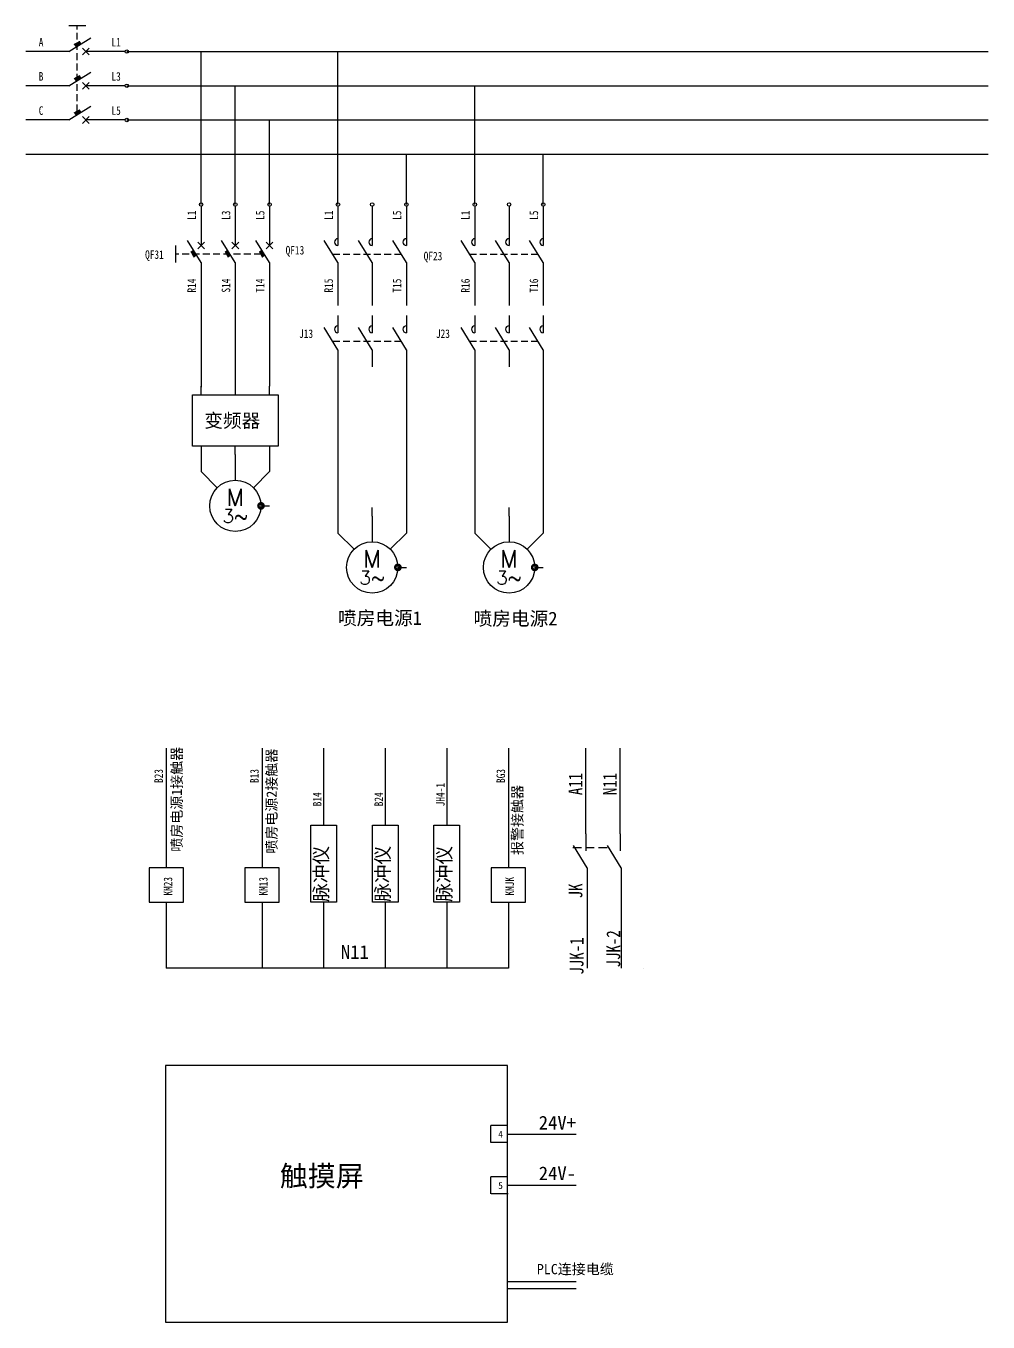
# Model space of a CAD drawing. Extents: x -1351 to 773, y -193 to 951.
# Drawn here: x 131.4 to 412.6, y 153.8 to 532.8 of the extents above; entities that cross this region are included whole.
import ezdxf
from ezdxf.enums import TextEntityAlignment as Align

# ---------------------------------------------------------------- set-up
doc = ezdxf.new("R2010")
doc.units = 0
doc.header["$LTSCALE"] = 10
doc.header["$MEASUREMENT"] = 0
doc.linetypes.add('AAA', pattern=[3, 2, -1])
doc.linetypes.add('HIDDEN', pattern=[0.375, 0.25, -0.125])
doc.layers.get('0').update_dxf_attribs({"linetype": 'CONTINUOUS'})
for name, color, linetype in [('1', 2, 'AAA'), ('CONNECT', 3, 'CONTINUOUS'), ('器件名称', 7, 'CONTINUOUS'), ('线号', 50, 'CONTINUOUS')]:
    doc.layers.add(name, color=color, linetype=linetype)
doc.styles.add('STYLE1', font='', dxfattribs={"height": 4})
doc.styles.add('USER1', font='simplex')
doc.styles.get('STYLE1').set_extended_font_data('SimSun')

# ---------------------------------------------------------------- blocks, each defined once
blk = doc.blocks.new('SYMB2_S_07')
blk.add_line((1.5, 0), (0, 0))
blk.add_circle((2, 0), 0.5)
blk = doc.blocks.new('QS')
for p, q in [((0, 0), (0, -5)), ((10, 0), (10, -5)), ((20, 0), (20, -5)), ((0, -10), (-4, -3.5)), ((10, -10), (6, -3.5)), ((20, -10), (16, -3.5)), ((-7.5, -5), (-7.5, -10)), ((1, -4), (-1, -6)), ((-1, -4), (1, -6)), ((9, -4), (11, -6)), ((11, -4), (9, -6)), ((21, -4), (19, -6)), ((19, -4), (21, -6)), ((0, -10), (0, -15)), ((10, -10), (10, -15)), ((20, -10), (20, -15))]:
    blk.add_line(p, q)
for points in [[(-1.28, -7.91), (-2.17, -8.58), (-2.26, -6.24), (-3.14, -6.79)], [(8.72, -7.91), (7.83, -8.58), (7.74, -6.24), (6.86, -6.79)], [(18.72, -7.91), (17.83, -8.58), (17.74, -6.24), (16.86, -6.79)]]:
    blk.add_solid(points)
at = {"layer": '1', "color": 0, "ltscale": 0.1}
blk.add_line((17.5, -7.5), (-7.5, -7.5), dxfattribs=at)
blk = doc.blocks.new('SYMB2_M_294')
for p, q in [((0, 0), (0, -5)), ((10, 0), (10, -7.5)), ((20, 0), (20, -5)), ((0, -5), (4.7, -9.7)), ((20, -5), (15.3, -9.7))]:
    blk.add_line(p, q)
blk.add_circle((10, -15), 7.5)
at = {"style": 'USER1'}
for s, height, p in [('M', 5, (10, -12.5)), ('3~', 4, (10, -18))]:
    blk.add_text(s, height=height, dxfattribs=at).set_placement(p, align=Align.MIDDLE)
blk = doc.blocks.new('KM10', base_point=(445, 185))
blk.add_arc((445, 188.5), 1, 90, 270)

msp = doc.modelspace()

# ---------------------------------------------------------------- linework, layer by layer
for p, q in [((222.61, 463.6), (218.61, 470.1)), ((222.61, 473.6), (222.61, 468.6)), ((232.61, 463.6), (228.61, 470.1)), ((232.61, 473.6), (232.61, 468.6)), ((242.61, 463.6), (238.61, 470.1)), ((242.61, 473.6), (242.61, 468.6)), ((262.61, 463.6), (258.61, 470.1)), ((262.61, 473.6), (262.61, 468.6)), ((272.61, 463.6), (268.61, 470.1)), ((272.61, 473.6), (272.61, 468.6)), ((282.61, 463.6), (278.61, 470.1)), ((282.61, 473.6), (282.61, 468.6)), ((222.61, 463.6), (222.61, 458.6)), ((232.61, 463.6), (232.61, 458.6)), ((242.61, 463.6), (242.61, 458.6)), ((262.61, 463.6), (262.61, 458.6)), ((272.61, 463.6), (272.61, 458.6)), ((282.61, 463.6), (282.61, 458.6)), ((222.61, 448.1), (222.61, 443.1)), ((232.61, 448.1), (232.61, 443.1)), ((242.61, 448.1), (242.61, 443.1)), ((262.61, 448.1), (262.61, 443.1)), ((272.61, 448.1), (272.61, 443.1)), ((282.61, 448.1), (282.61, 443.1)), ((222.61, 438.1), (218.61, 444.6)), ((232.61, 438.1), (228.61, 444.6)), ((242.61, 438.1), (238.61, 444.6)), ((262.61, 438.1), (258.61, 444.6)), ((272.61, 438.1), (268.61, 444.6)), ((282.61, 438.1), (278.61, 444.6)), ((182.6, 437.7), (182.6, 432.7)), ((192.6, 437.7), (192.6, 432.7)), ((202.6, 437.7), (202.6, 432.7)), ((222.61, 438.1), (222.61, 433.1)), ((232.61, 438.1), (232.61, 433.1)), ((242.61, 438.1), (242.61, 433.1)), ((262.61, 438.1), (262.61, 433.1)), ((272.61, 438.1), (272.61, 433.1)), ((282.61, 438.1), (282.61, 433.1)), ((180.11, 424.97), (205.11, 424.97)), ((180.11, 409.97), (180.11, 424.97)), ((182.61, 424.97), (182.61, 427.47)), ((202.61, 424.97), (202.61, 427.47)), ((205.11, 424.97), (205.11, 409.97)), ((205.11, 409.97), (180.11, 409.97)), ((182.61, 409.97), (182.61, 407.47)), ((202.61, 409.97), (202.61, 407.47)), ((200.11, 392.47), (202.61, 392.47)), ((222.61, 391.97), (222.61, 389.47)), ((242.61, 391.97), (242.61, 389.47)), ((262.61, 391.97), (262.61, 389.47)), ((282.61, 391.97), (282.61, 389.47)), ((240.11, 374.47), (242.61, 374.47)), ((280.11, 374.47), (282.61, 374.47)), ((218.42, 321.59), (218.42, 309.09)), ((236.42, 321.59), (236.42, 309.09)), ((254.42, 321.59), (254.42, 309.09)), ((214.67, 284.09), (214.67, 299.09)), ((214.67, 299.09), (222.17, 299.09)), ((222.17, 299.09), (222.17, 284.09)), ((232.67, 284.09), (232.67, 299.09)), ((232.67, 299.09), (240.17, 299.09)), ((240.17, 299.09), (240.17, 284.09)), ((250.67, 284.09), (250.67, 299.09)), ((250.67, 299.09), (258.17, 299.09)), ((258.17, 299.09), (258.17, 284.09)), ((295.08, 296.59), (295.08, 291.59)), ((305.08, 296.59), (305.08, 291.59)), ((295.42, 286.59), (291.42, 293.09)), ((305.42, 286.59), (301.42, 293.09)), ((177.42, 286.59), (167.42, 286.59)), ((167.42, 286.59), (167.42, 276.59)), ((177.42, 276.59), (177.42, 286.59)), ((205.42, 286.59), (195.42, 286.59)), ((195.42, 286.59), (195.42, 276.59)), ((205.42, 276.59), (205.42, 286.59)), ((277.42, 286.59), (267.42, 286.59)), ((267.42, 286.59), (267.42, 276.59)), ((277.42, 276.59), (277.42, 286.59)), ((295.42, 286.59), (295.42, 281.59)), ((305.42, 286.59), (305.42, 281.59)), ((214.67, 276.59), (214.67, 284.09)), ((222.17, 284.09), (222.17, 276.59)), ((232.67, 276.59), (232.67, 284.09)), ((240.17, 284.09), (240.17, 276.59)), ((250.67, 276.59), (250.67, 284.09)), ((258.17, 284.09), (258.17, 276.59)), ((167.42, 276.59), (177.42, 276.59)), ((195.42, 276.59), (205.42, 276.59)), ((222.17, 276.59), (214.67, 276.59)), ((240.17, 276.59), (232.67, 276.59)), ((258.17, 276.59), (250.67, 276.59)), ((267.42, 276.59), (277.42, 276.59))]:
    msp.add_line(p, q)
at = {"color": 0, "linetype": 'HIDDEN'}
msp.add_line((291.27, 292.6), (301.58, 292.6), dxfattribs=at)
at = {"color": 0, "linetype": 'Continuous'}
for p, q in [((272.42, 257.24), (172.42, 257.24)), ((311.94, 257.24), (311.94, 257.24)), ((272.2, 208.76), (292.2, 208.76)), ((272.27, 193.76), (292.27, 193.76)), ((272.2, 165.61), (292.2, 165.61)), ((272.2, 163.61), (292.2, 163.61))]:
    msp.add_line(p, q, dxfattribs=at)
for points in [[(199.74, 392.47, 1.5, 1.5, 1), (200.49, 392.47, 1.5, 1.5, 1)], [(239.74, 374.47, 1.5, 1.5, 1), (240.49, 374.47, 1.5, 1.5, 1)], [(279.74, 374.47, 1.5, 1.5, 1), (280.49, 374.47, 1.5, 1.5, 1)]]:
    msp.add_lwpolyline(points, format="xyseb", close=True)
msp.add_lwpolyline([(272.2, 228.76), (172.2, 228.76), (172.2, 153.76), (272.2, 153.76)], close=True, dxfattribs=at)
at = {"layer": '1', "color": 0, "ltscale": 0.1}
for p, q in [((221.11, 466.1), (241.11, 466.1)), ((261.11, 466.1), (281.11, 466.1)), ((221.11, 440.6), (241.11, 440.6)), ((261.11, 440.6), (281.11, 440.6))]:
    msp.add_line(p, q, dxfattribs=at)
at = {"layer": 'CONNECT'}
for p, q in [((138.91, 525.33), (131.41, 525.33)), ((158.91, 525.33), (153.91, 525.33)), ((138.91, 515.33), (131.41, 515.33)), ((158.91, 515.33), (153.91, 515.33)), ((138.91, 505.33), (131.41, 505.33)), ((158.91, 505.33), (153.91, 505.33)), ((182.61, 478.6), (182.61, 473.6)), ((192.61, 478.6), (192.61, 473.6)), ((202.61, 478.6), (202.61, 473.6)), ((222.61, 478.6), (222.61, 473.6)), ((232.61, 478.6), (232.61, 473.6)), ((242.61, 478.6), (242.61, 473.6)), ((262.61, 478.6), (262.61, 473.6)), ((272.61, 478.6), (272.61, 473.6)), ((282.61, 478.6), (282.61, 473.6)), ((182.61, 458.6), (182.61, 437.51)), ((192.61, 458.6), (192.6, 437.7)), ((202.61, 458.6), (202.6, 437.7)), ((222.61, 458.6), (222.61, 451.1)), ((232.61, 458.6), (232.61, 451.1)), ((242.61, 458.6), (242.61, 451.1)), ((262.61, 458.6), (262.61, 451.1)), ((272.61, 458.6), (272.61, 451.1)), ((282.61, 458.6), (282.61, 451.1))]:
    msp.add_line(p, q, dxfattribs=at)
at = {"layer": '器件名称', "color": 7, "linetype": 'Continuous'}
for p, q in [((160.91, 525.33), (412.61, 525.33)), ((182.61, 480.6), (182.61, 525.33)), ((222.61, 480.6), (222.61, 525.33)), ((160.91, 515.33), (412.61, 515.33)), ((192.61, 480.6), (192.61, 515.33)), ((262.61, 480.6), (262.61, 515.33)), ((160.91, 505.33), (412.61, 505.33)), ((202.61, 480.6), (202.61, 505.33)), ((131.41, 495.33), (412.61, 495.33)), ((242.61, 480.6), (242.61, 495.33)), ((282.61, 480.6), (282.61, 495.33)), ((182.6, 432.7), (182.6, 427.17)), ((192.6, 432.7), (192.6, 424.97)), ((202.6, 432.7), (202.6, 427.46)), ((222.61, 433.1), (222.61, 391.97)), ((242.61, 433.1), (242.61, 391.97)), ((262.61, 433.1), (262.61, 391.97)), ((282.61, 433.1), (282.61, 391.97)), ((192.61, 407.47), (192.61, 410.01)), ((232.61, 389.47), (232.61, 392.01)), ((272.61, 389.47), (272.61, 392.01)), ((172.42, 321.59), (172.42, 286.59)), ((200.42, 321.59), (200.42, 286.59)), ((272.42, 321.59), (272.42, 286.59)), ((295.08, 296.59), (295.08, 321.59)), ((305.08, 296.59), (305.08, 321.59)), ((218.42, 309.09), (218.42, 299.09)), ((236.42, 309.09), (236.42, 299.09)), ((254.42, 309.09), (254.42, 299.09)), ((295.42, 281.59), (295.42, 257.28)), ((305.42, 281.59), (305.42, 257.28)), ((172.42, 276.59), (172.42, 257.24)), ((200.42, 276.59), (200.42, 257.24)), ((218.42, 276.59), (218.42, 257.24)), ((236.42, 276.59), (236.42, 257.24)), ((254.42, 276.59), (254.42, 257.24)), ((272.42, 276.59), (272.42, 257.24)), ((272.27, 211.26), (267.27, 211.26)), ((267.27, 206.26), (267.27, 211.26)), ((272.27, 206.26), (267.27, 206.26)), ((272.27, 196.26), (267.27, 196.26)), ((267.27, 191.26), (267.27, 196.26)), ((272.34, 191.26), (267.34, 191.26))]:
    msp.add_line(p, q, dxfattribs=at)

# ---------------------------------------------------------------- block references
for p, rotation in [((158.91, 525.33), 359.9999984647551), ((158.91, 515.33), 359.9999984647551), ((158.91, 505.33), 359.9999984647551), ((182.61, 478.6), 89.99999846475511), ((192.61, 478.6), 89.99999846475511), ((202.61, 478.6), 89.99999846475511), ((222.61, 478.6), 89.99999846475511), ((232.61, 478.6), 89.99999846475511), ((242.61, 478.6), 89.99999846475511), ((262.61, 478.6), 89.99999846475511), ((272.61, 478.6), 89.99999846475511), ((282.61, 478.6), 89.99999846475511)]:
    msp.add_blockref('SYMB2_S_07', p, dxfattribs=dict(rotation=rotation))
for name, p in [('KM10', (222.61, 466.1)), ('KM10', (232.61, 466.1)), ('KM10', (242.61, 466.1)), ('KM10', (262.61, 466.1)), ('KM10', (272.61, 466.1)), ('KM10', (282.61, 466.1)), ('KM10', (222.61, 440.6)), ('KM10', (232.61, 440.6)), ('KM10', (242.61, 440.6)), ('KM10', (262.61, 440.6)), ('KM10', (272.61, 440.6)), ('KM10', (282.61, 440.6)), ('SYMB2_M_294', (182.61, 407.47)), ('SYMB2_M_294', (222.61, 389.47)), ('SYMB2_M_294', (262.61, 389.47))]:
    msp.add_blockref(name, p)
at = {"layer": '器件名称', "color": 7, "linetype": 'Continuous', "rotation": 270}
msp.add_blockref('QS', (153.91, 525.33), dxfattribs=at)
at = {"layer": '器件名称', "color": 7, "linetype": 'Continuous'}
msp.add_blockref('QS', (182.61, 473.6), dxfattribs=at)

# ---------------------------------------------------------------- texts
at = {"layer": '器件名称', "color": 3, "linetype": 'Continuous', "style": 'STYLE1'}
for s, height, p in [('变频器', 4, (183.53, 415.42)), ('喷房电源1', 4, (222.62, 357.67)), ('喷房电源2', 4, (262.25, 357.51)), ('触摸屏', 6, (205.61, 193.47)), ('PLC连接电缆', 3, (280.73, 167.75))]:
    msp.add_text(s, height=height, dxfattribs=at).set_placement(p)
for p in [(219.67, 276.67), (237.67, 276.67), (255.67, 276.67)]:
    msp.add_text('脉冲仪', height=4, rotation=90, dxfattribs=at).set_placement(p)
at = {"layer": '器件名称', "color": 7, "linetype": 'Continuous', "style": 'STYLE1'}
for s, p in [('4', (269.44, 207.69)), ('5', (269.44, 192.69))]:
    msp.add_text(s, height=2, dxfattribs=at).set_placement(p)
at = {"layer": '线号', "width": 0.8}
for s, height, rotation, p in [('A', 2.5, 360, (135.16, 526.83)), ('L1', 2.5, 360, (156.41, 526.83)), ('B', 2.5, 360, (135.16, 516.83)), ('L3', 2.5, 360, (156.41, 516.83)), ('C', 2.5, 360, (135.16, 506.83)), ('L5', 2.5, 360, (156.41, 506.83)), ('L1', 2.5, 90, (181.11, 476.1)), ('L3', 2.5, 90, (191.11, 476.1)), ('L5', 2.5, 90, (201.11, 476.1)), ('L1', 2.5, 90, (221.11, 476.1)), ('L5', 2.5, 90, (241.11, 476.1)), ('L1', 2.5, 90, (261.11, 476.1)), ('L5', 2.5, 90, (281.11, 476.1)), ('QF31', 2.5, 360, (166.24, 464.71)), ('QF13', 2.5, 360, (207.31, 465.99)), ('QF23', 2.5, 360, (247.66, 464.28)), ('R14', 2.5, 90, (181.11, 454.85)), ('S14', 2.5, 90, (191.11, 454.85)), ('T14', 2.5, 90, (201.11, 454.85)), ('R15', 2.5, 90, (221.11, 454.85)), ('T15', 2.5, 90, (241.11, 454.85)), ('R16', 2.5, 90, (261.11, 454.85)), ('T16', 2.5, 90, (281.11, 454.85)), ('J13', 2.5, 360, (211.25, 441.58)), ('J23', 2.5, 360, (251.25, 441.58)), ('B23', 2.5, 90, (171.44, 311.42)), ('B13', 2.5, 90, (199.44, 311.42)), ('BG3', 2.5, 90, (271.44, 311.42)), ('JH4-1', 2.5, 90, (253.78, 304.6)), ('A11', 4, 90, (294.03, 307.86)), ('N11', 4, 90, (304.05, 307.86)), ('B14', 2.5, 90, (217.78, 304.6)), ('B24', 2.5, 90, (235.78, 304.6)), ('KM23', 2.5, 90, (174.17, 278.48)), ('KM13', 2.5, 90, (202.03, 278.48)), ('KMJK', 2.5, 90, (274.03, 278.48)), ('JK', 4, 90, (294.03, 277.67)), ('JJK-1', 4, 90, (294.37, 255.36)), ('JJK-2', 4, 90, (305.09, 257.47))]:
    msp.add_text(s, height=height, rotation=rotation, dxfattribs=at).set_placement(p)
at = {"layer": '线号', "color": 3, "style": 'STYLE1'}
for s, p in [('喷房电源1接触器', (176.98, 291.32)), ('喷房电源2接触器', (204.69, 290.76)), ('报警接触器', (276.53, 290.35))]:
    msp.add_text(s, height=3, rotation=90, dxfattribs=at).set_placement(p)
at = {"layer": '线号', "linetype": 'Continuous', "style": 'STYLE1'}
for s, p in [('N11', (223.46, 259.99)), ('24V+', (281.29, 210.07)), ('24V+', (281.29, 210.07)), ('24V-', (281.29, 195.26)), ('24V', (281.29, 195.26))]:
    msp.add_text(s, height=4, dxfattribs=at).set_placement(p)

doc.saveas('drawing.dxf')
